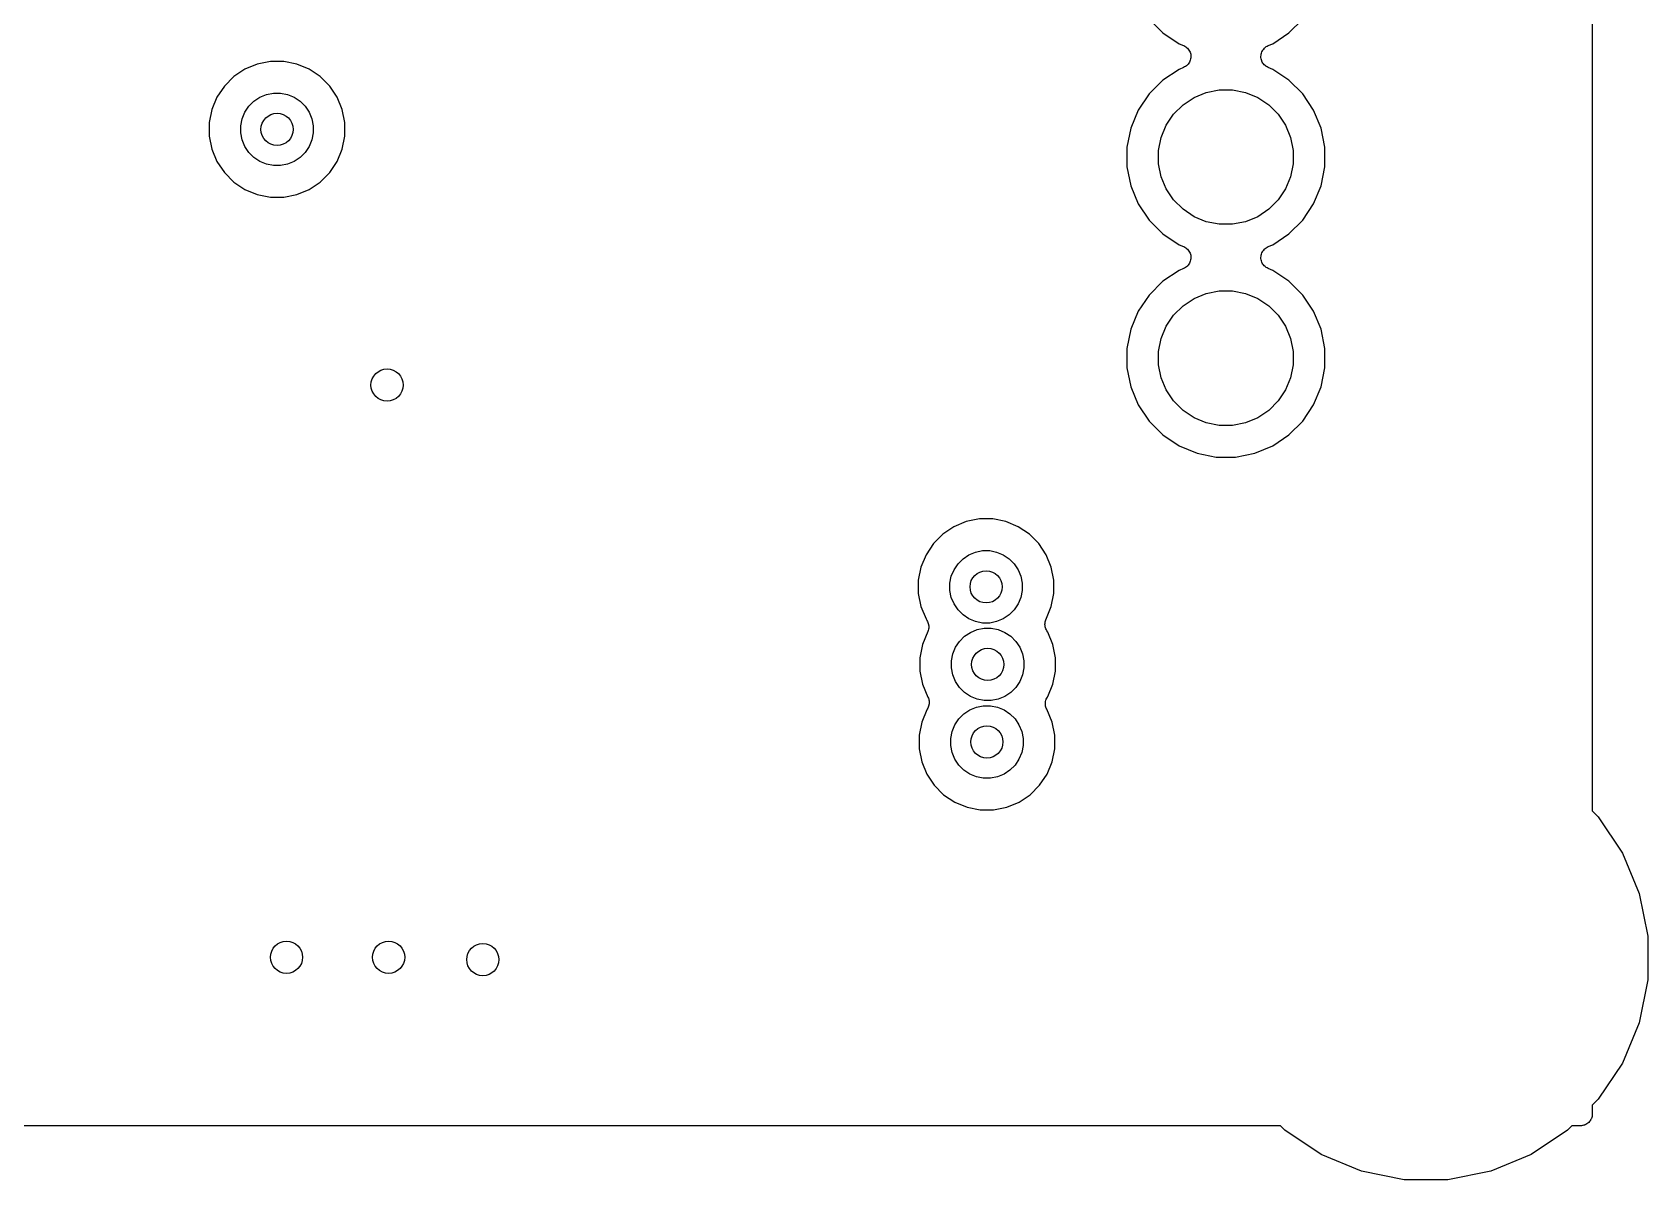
# Model space of a CAD drawing. Extents: x 3.6 to 7.49, y -4.48 to -2.36.
# Drawn here: x 6.685 to 7.489, y -4.481 to -3.91 of the extents above; entities that cross this region are included whole.
import ezdxf

# ---------------------------------------------------------------- set-up
doc = ezdxf.new("R2010")
doc.units = 0
doc.header["$MEASUREMENT"] = 0
doc.layers.add('BLACK', color=7, linetype='CONTINUOUS')

msp = doc.modelspace()

# ---------------------------------------------------------------- linework, layer by layer
at = {"layer": 'BLACK', "linetype": 'CONTINUOUS'}
for p, q in [((7.46142, -2.44246), (7.46142, -4.29725)), ((7.24091, -3.90342), (7.24776, -3.91027)), ((7.31051, -3.91027), (7.31736, -3.90342)), ((7.24776, -3.91027), (7.25582, -3.91566)), ((7.30244, -3.91566), (7.31051, -3.91027)), ((7.25582, -3.91566), (7.25807, -3.91659)), ((7.25807, -3.91659), (7.25813, -3.91661)), ((7.25813, -3.91661), (7.25813, -3.91662)), ((7.25813, -3.91662), (7.25813, -3.91662)), ((7.25813, -3.91662), (7.25815, -3.91662)), ((7.25815, -3.91662), (7.25865, -3.9169)), ((7.25865, -3.9169), (7.25914, -3.91717)), ((7.25914, -3.91717), (7.25915, -3.91718)), ((7.25915, -3.91718), (7.25916, -3.91718)), ((7.25916, -3.91718), (7.25959, -3.91754)), ((7.25959, -3.91754), (7.26003, -3.91791)), ((7.26003, -3.91791), (7.26003, -3.91792)), ((7.26003, -3.91792), (7.26004, -3.91792)), ((7.26004, -3.91792), (7.26039, -3.91836)), ((7.26039, -3.91836), (7.26075, -3.9188)), ((7.26075, -3.9188), (7.26075, -3.91881)), ((7.26075, -3.91881), (7.26076, -3.91882)), ((7.26076, -3.91882), (7.26102, -3.91933)), ((7.26102, -3.91933), (7.26129, -3.91983)), ((7.26129, -3.91983), (7.26129, -3.91984)), ((7.26129, -3.91984), (7.26129, -3.91984)), ((7.26129, -3.91984), (7.26145, -3.9204)), ((7.26145, -3.9204), (7.26161, -3.92093)), ((7.26161, -3.92093), (7.26161, -3.92094)), ((7.26161, -3.92094), (7.26162, -3.92095)), ((7.26162, -3.92095), (7.26167, -3.92152)), ((7.26167, -3.92152), (7.26172, -3.92208)), ((7.29655, -3.922), (7.29661, -3.92143)), ((7.29661, -3.92143), (7.29667, -3.92087)), ((7.29667, -3.92085), (7.29684, -3.92032)), ((7.29667, -3.92086), (7.29667, -3.92085)), ((7.29667, -3.92087), (7.29667, -3.92086)), ((7.29684, -3.92032), (7.29701, -3.91977)), ((7.29701, -3.91975), (7.29728, -3.91925)), ((7.29701, -3.91976), (7.29701, -3.91975)), ((7.29701, -3.91977), (7.29701, -3.91976)), ((7.29728, -3.91925), (7.29755, -3.91875)), ((7.29755, -3.91875), (7.29756, -3.91875)), ((7.29756, -3.91874), (7.29793, -3.9183)), ((7.29756, -3.91875), (7.29756, -3.91874)), ((7.29793, -3.9183), (7.29829, -3.91786)), ((7.29829, -3.91786), (7.2983, -3.91785)), ((7.29829, -3.91786), (7.29829, -3.91786)), ((7.2983, -3.91785), (7.29874, -3.91749)), ((7.29874, -3.91749), (7.29918, -3.91713)), ((7.29918, -3.91713), (7.29919, -3.91713)), ((7.29919, -3.91712), (7.2997, -3.91686)), ((7.29919, -3.91713), (7.29919, -3.91712)), ((7.2997, -3.91686), (7.30019, -3.91659)), ((7.30019, -3.91659), (7.30244, -3.91566)), ((6.7911, -3.92836), (6.78557, -3.93205)), ((6.79724, -3.92582), (6.7911, -3.92836)), ((6.80376, -3.92452), (6.79724, -3.92582)), ((6.81041, -3.92452), (6.80376, -3.92452)), ((6.81693, -3.92582), (6.81041, -3.92452)), ((6.82307, -3.92836), (6.81693, -3.92582)), ((6.8286, -3.93205), (6.82307, -3.92836)), ((7.25582, -3.92844), (7.24776, -3.93382)), ((7.25807, -3.9275), (7.25582, -3.92844)), ((7.25857, -3.92724), (7.25807, -3.9275)), ((7.25907, -3.92697), (7.25857, -3.92724)), ((7.25908, -3.92697), (7.25907, -3.92697)), ((7.25909, -3.92696), (7.25908, -3.92697)), ((7.25954, -3.9266), (7.25909, -3.92696)), ((7.25997, -3.92624), (7.25954, -3.9266)), ((7.25998, -3.92623), (7.25997, -3.92624)), ((7.25997, -3.92624), (7.25997, -3.92624)), ((7.26035, -3.92578), (7.25998, -3.92623)), ((7.2607, -3.92536), (7.26035, -3.92578)), ((7.26071, -3.92535), (7.2607, -3.92536)), ((7.26072, -3.92534), (7.26071, -3.92535)), ((7.26099, -3.92483), (7.26072, -3.92534)), ((7.26125, -3.92435), (7.26099, -3.92483)), ((7.26126, -3.92434), (7.26125, -3.92435)), ((7.26143, -3.92378), (7.26126, -3.92433)), ((7.26126, -3.92433), (7.26126, -3.92434)), ((7.2616, -3.92324), (7.26143, -3.92378)), ((7.26166, -3.92266), (7.2616, -3.92322)), ((7.2616, -3.92322), (7.2616, -3.92323)), ((7.2616, -3.92323), (7.2616, -3.92324)), ((7.26172, -3.9221), (7.26166, -3.92266)), ((7.26172, -3.92208), (7.26172, -3.92209)), ((7.26172, -3.92209), (7.26172, -3.9221)), ((7.29655, -3.92201), (7.29655, -3.922)), ((7.29655, -3.92202), (7.29655, -3.92201)), ((7.2966, -3.92257), (7.29655, -3.92202)), ((7.29665, -3.92314), (7.2966, -3.92257)), ((7.29665, -3.92315), (7.29665, -3.92314)), ((7.29665, -3.92316), (7.29665, -3.92315)), ((7.29681, -3.9237), (7.29665, -3.92316)), ((7.29697, -3.92425), (7.29681, -3.9237)), ((7.29698, -3.92426), (7.29697, -3.92425)), ((7.29698, -3.92427), (7.29698, -3.92426)), ((7.29724, -3.92477), (7.29698, -3.92427)), ((7.29751, -3.92527), (7.29724, -3.92477)), ((7.29751, -3.92528), (7.29751, -3.92527)), ((7.29752, -3.92529), (7.29751, -3.92528)), ((7.29788, -3.92573), (7.29752, -3.92529)), ((7.29823, -3.92617), (7.29788, -3.92573)), ((7.29824, -3.92618), (7.29823, -3.92617)), ((7.29824, -3.92619), (7.29824, -3.92618)), ((7.29868, -3.92655), (7.29824, -3.92619)), ((7.29911, -3.92691), (7.29868, -3.92655)), ((7.29912, -3.92692), (7.29911, -3.92691)), ((7.29913, -3.92693), (7.29912, -3.92692)), ((7.29962, -3.9272), (7.29913, -3.92693)), ((7.30012, -3.92747), (7.29962, -3.9272)), ((7.30014, -3.92748), (7.30012, -3.92747)), ((7.30019, -3.9275), (7.30014, -3.92748)), ((7.30014, -3.92748), (7.30014, -3.92748)), ((7.30014, -3.92748), (7.30014, -3.92748)), ((7.30244, -3.92844), (7.30019, -3.9275)), ((7.31051, -3.93382), (7.30244, -3.92844)), ((6.78087, -3.93675), (6.77718, -3.94228)), ((6.78557, -3.93205), (6.78087, -3.93675)), ((6.8333, -3.93675), (6.8286, -3.93205)), ((6.83699, -3.94228), (6.8333, -3.93675)), ((7.24776, -3.93382), (7.24091, -3.94068)), ((7.31736, -3.94068), (7.31051, -3.93382)), ((6.77718, -3.94228), (6.77464, -3.94842)), ((6.79311, -3.94679), (6.79561, -3.94429)), ((6.79561, -3.94429), (6.79856, -3.94232)), ((6.79856, -3.94232), (6.80184, -3.94096)), ((6.80184, -3.94096), (6.80531, -3.94027)), ((6.80531, -3.94027), (6.80886, -3.94027)), ((6.80886, -3.94027), (6.81234, -3.94096)), ((6.81234, -3.94096), (6.81561, -3.94232)), ((6.81561, -3.94232), (6.81856, -3.94429)), ((6.81856, -3.94429), (6.82107, -3.94679)), ((6.83954, -3.94842), (6.83699, -3.94228)), ((7.24091, -3.94068), (7.23552, -3.94874)), ((7.2578, -3.94605), (7.26328, -3.94239)), ((7.26328, -3.94239), (7.26937, -3.93987)), ((7.26937, -3.93987), (7.27584, -3.93858)), ((7.27584, -3.93858), (7.28243, -3.93858)), ((7.28243, -3.93858), (7.2889, -3.93987)), ((7.2889, -3.93987), (7.29499, -3.94239)), ((7.29499, -3.94239), (7.30047, -3.94605)), ((7.32275, -3.94874), (7.31736, -3.94068)), ((6.77464, -3.94842), (6.77334, -3.95494)), ((6.78909, -3.95649), (6.78978, -3.95302)), ((6.78978, -3.95302), (6.79114, -3.94974)), ((6.79114, -3.94974), (6.79311, -3.94679)), ((6.82107, -3.94679), (6.82304, -3.94974)), ((6.82304, -3.94974), (6.82439, -3.95302)), ((6.82439, -3.95302), (6.82509, -3.95649)), ((6.84083, -3.95494), (6.83954, -3.94842)), ((7.23552, -3.94874), (7.23181, -3.95769)), ((7.24948, -3.9562), (7.25314, -3.95071)), ((7.25314, -3.95071), (7.2578, -3.94605)), ((7.30047, -3.94605), (7.30513, -3.95071)), ((7.30513, -3.95071), (7.30879, -3.9562)), ((7.32646, -3.95769), (7.32275, -3.94874)), ((6.77334, -3.95494), (6.77334, -3.96159)), ((6.77334, -3.96159), (6.77464, -3.96811)), ((6.78909, -3.96004), (6.78909, -3.95649)), ((6.78978, -3.96352), (6.78909, -3.96004)), ((6.82509, -3.96004), (6.82439, -3.96352)), ((6.82509, -3.95649), (6.82509, -3.96004)), ((6.83954, -3.96811), (6.84083, -3.96159)), ((6.84083, -3.96159), (6.84083, -3.95494)), ((7.23181, -3.95769), (7.22992, -3.9672)), ((7.24696, -3.96229), (7.24948, -3.9562)), ((7.30879, -3.9562), (7.31131, -3.96229)), ((7.32835, -3.9672), (7.32646, -3.95769)), ((6.77464, -3.96811), (6.77718, -3.97425)), ((6.79114, -3.96679), (6.78978, -3.96352)), ((6.79311, -3.96974), (6.79114, -3.96679)), ((6.79561, -3.97225), (6.79311, -3.96974)), ((6.82107, -3.96974), (6.81856, -3.97225)), ((6.82304, -3.96679), (6.82107, -3.96974)), ((6.82439, -3.96352), (6.82304, -3.96679)), ((6.83699, -3.97425), (6.83954, -3.96811)), ((7.22992, -3.9672), (7.22992, -3.97689)), ((7.24567, -3.96875), (7.24696, -3.96229)), ((7.24567, -3.97534), (7.24567, -3.96875)), ((7.31131, -3.96229), (7.3126, -3.96875)), ((7.3126, -3.96875), (7.3126, -3.97534)), ((7.32835, -3.97689), (7.32835, -3.9672)), ((6.77718, -3.97425), (6.78087, -3.97978)), ((6.79856, -3.97422), (6.79561, -3.97225)), ((6.80184, -3.97558), (6.79856, -3.97422)), ((6.80531, -3.97627), (6.80184, -3.97558)), ((6.80886, -3.97627), (6.80531, -3.97627)), ((6.81234, -3.97558), (6.80886, -3.97627)), ((6.81561, -3.97422), (6.81234, -3.97558)), ((6.81856, -3.97225), (6.81561, -3.97422)), ((6.8333, -3.97978), (6.83699, -3.97425)), ((7.22992, -3.97689), (7.23181, -3.9864)), ((7.24696, -3.98181), (7.24567, -3.97534)), ((7.3126, -3.97534), (7.31131, -3.98181)), ((7.32646, -3.9864), (7.32835, -3.97689)), ((6.78087, -3.97978), (6.78557, -3.98448)), ((6.78557, -3.98448), (6.7911, -3.98817)), ((6.82307, -3.98817), (6.8286, -3.98448)), ((6.8286, -3.98448), (6.8333, -3.97978)), ((7.24948, -3.9879), (7.24696, -3.98181)), ((7.31131, -3.98181), (7.30879, -3.9879)), ((6.7911, -3.98817), (6.79724, -3.99072)), ((6.79724, -3.99072), (6.80376, -3.99202)), ((6.80376, -3.99202), (6.81041, -3.99202)), ((6.81041, -3.99202), (6.81693, -3.99072)), ((6.81693, -3.99072), (6.82307, -3.98817)), ((7.23181, -3.9864), (7.23552, -3.99536)), ((7.25314, -3.99338), (7.24948, -3.9879)), ((7.2578, -3.99804), (7.25314, -3.99338)), ((7.30513, -3.99338), (7.30047, -3.99804)), ((7.30879, -3.9879), (7.30513, -3.99338)), ((7.32275, -3.99536), (7.32646, -3.9864)), ((7.23552, -3.99536), (7.24091, -4.00342)), ((7.26328, -4.0017), (7.2578, -3.99804)), ((7.26937, -4.00423), (7.26328, -4.0017)), ((7.29499, -4.0017), (7.2889, -4.00423)), ((7.30047, -3.99804), (7.29499, -4.0017)), ((7.31736, -4.00342), (7.32275, -3.99536)), ((7.24091, -4.00342), (7.24776, -4.01027)), ((7.27584, -4.00551), (7.26937, -4.00423)), ((7.28243, -4.00551), (7.27584, -4.00551)), ((7.2889, -4.00423), (7.28243, -4.00551)), ((7.31051, -4.01027), (7.31736, -4.00342)), ((7.24776, -4.01027), (7.25582, -4.01566)), ((7.25582, -4.01566), (7.25807, -4.01659)), ((7.25807, -4.01659), (7.25813, -4.01661)), ((7.25813, -4.01661), (7.25813, -4.01662)), ((7.25813, -4.01662), (7.25813, -4.01662)), ((7.25813, -4.01662), (7.25815, -4.01662)), ((7.25815, -4.01662), (7.25865, -4.0169)), ((7.25865, -4.0169), (7.25914, -4.01717)), ((7.25914, -4.01717), (7.25915, -4.01718)), ((7.25915, -4.01718), (7.25916, -4.01718)), ((7.25916, -4.01718), (7.25959, -4.01754)), ((7.25959, -4.01754), (7.26003, -4.01791)), ((7.26003, -4.01791), (7.26003, -4.01792)), ((7.26003, -4.01792), (7.26004, -4.01792)), ((7.26004, -4.01792), (7.26039, -4.01836)), ((7.29793, -4.0183), (7.29829, -4.01786)), ((7.29829, -4.01786), (7.2983, -4.01785)), ((7.29829, -4.01786), (7.29829, -4.01786)), ((7.2983, -4.01785), (7.29874, -4.01749)), ((7.29874, -4.01749), (7.29918, -4.01713)), ((7.29918, -4.01713), (7.29919, -4.01713)), ((7.29919, -4.01712), (7.2997, -4.01686)), ((7.29919, -4.01713), (7.29919, -4.01712)), ((7.2997, -4.01686), (7.30019, -4.01659)), ((7.30019, -4.01659), (7.30244, -4.01566)), ((7.30244, -4.01566), (7.31051, -4.01027)), ((7.25997, -4.02624), (7.25953, -4.0266)), ((7.25998, -4.02623), (7.25997, -4.02624)), ((7.25997, -4.02624), (7.25997, -4.02624)), ((7.26035, -4.02578), (7.25998, -4.02623)), ((7.2607, -4.02536), (7.26035, -4.02578)), ((7.26039, -4.01836), (7.26075, -4.0188)), ((7.26071, -4.02535), (7.2607, -4.02536)), ((7.26072, -4.02534), (7.26071, -4.02535)), ((7.26099, -4.02483), (7.26072, -4.02534)), ((7.26075, -4.0188), (7.26075, -4.01881)), ((7.26075, -4.01881), (7.26076, -4.01882)), ((7.26076, -4.01882), (7.26102, -4.01933)), ((7.26125, -4.02435), (7.26099, -4.02483)), ((7.26102, -4.01933), (7.26129, -4.01983)), ((7.26126, -4.02434), (7.26125, -4.02435)), ((7.26143, -4.02378), (7.26126, -4.02433)), ((7.26126, -4.02433), (7.26126, -4.02434)), ((7.26129, -4.01983), (7.26129, -4.01984)), ((7.26129, -4.01984), (7.26129, -4.01984)), ((7.26129, -4.01984), (7.26145, -4.0204)), ((7.2616, -4.02324), (7.26143, -4.02378)), ((7.26145, -4.0204), (7.26161, -4.02093)), ((7.26166, -4.02266), (7.2616, -4.02322)), ((7.2616, -4.02322), (7.2616, -4.02323)), ((7.2616, -4.02323), (7.2616, -4.02324)), ((7.26161, -4.02093), (7.26161, -4.02094)), ((7.26161, -4.02094), (7.26162, -4.02095)), ((7.26162, -4.02095), (7.26167, -4.02152)), ((7.26172, -4.0221), (7.26166, -4.02266)), ((7.26167, -4.02152), (7.26172, -4.02208)), ((7.26172, -4.02208), (7.26172, -4.02209)), ((7.26172, -4.02209), (7.26172, -4.0221)), ((7.29655, -4.022), (7.29661, -4.02142)), ((7.29655, -4.02201), (7.29655, -4.022)), ((7.29655, -4.02202), (7.29655, -4.02201)), ((7.2966, -4.02257), (7.29655, -4.02202)), ((7.29665, -4.02314), (7.2966, -4.02257)), ((7.29661, -4.02142), (7.29667, -4.02087)), ((7.29665, -4.02315), (7.29665, -4.02314)), ((7.29665, -4.02316), (7.29665, -4.02315)), ((7.29681, -4.0237), (7.29665, -4.02316)), ((7.29667, -4.02085), (7.29684, -4.02032)), ((7.29667, -4.02086), (7.29667, -4.02085)), ((7.29667, -4.02087), (7.29667, -4.02086)), ((7.29697, -4.02425), (7.29681, -4.0237)), ((7.29684, -4.02032), (7.29701, -4.01977)), ((7.29698, -4.02426), (7.29697, -4.02425)), ((7.29698, -4.02427), (7.29698, -4.02426)), ((7.29724, -4.02477), (7.29698, -4.02427)), ((7.29701, -4.01975), (7.29728, -4.01925)), ((7.29701, -4.01976), (7.29701, -4.01975)), ((7.29701, -4.01977), (7.29701, -4.01976)), ((7.29751, -4.02527), (7.29724, -4.02477)), ((7.29728, -4.01925), (7.29755, -4.01875)), ((7.29751, -4.02528), (7.29751, -4.02527)), ((7.29752, -4.02529), (7.29751, -4.02528)), ((7.29788, -4.02573), (7.29752, -4.02529)), ((7.29755, -4.01875), (7.29756, -4.01875)), ((7.29756, -4.01874), (7.29793, -4.0183)), ((7.29756, -4.01875), (7.29756, -4.01874)), ((7.29823, -4.02617), (7.29788, -4.02573)), ((7.29824, -4.02618), (7.29823, -4.02617)), ((7.29824, -4.02619), (7.29824, -4.02618)), ((7.29868, -4.02655), (7.29824, -4.02619)), ((7.24776, -4.03382), (7.24091, -4.04068)), ((7.25582, -4.02844), (7.24776, -4.03382)), ((7.25807, -4.0275), (7.25582, -4.02844)), ((7.25857, -4.02724), (7.25807, -4.0275)), ((7.25907, -4.02697), (7.25857, -4.02724)), ((7.25908, -4.02697), (7.25907, -4.02697)), ((7.25909, -4.02696), (7.25908, -4.02697)), ((7.25953, -4.0266), (7.25909, -4.02696)), ((7.29911, -4.02691), (7.29868, -4.02655)), ((7.29912, -4.02692), (7.29911, -4.02691)), ((7.29913, -4.02693), (7.29912, -4.02692)), ((7.29962, -4.0272), (7.29913, -4.02693)), ((7.30012, -4.02747), (7.29962, -4.0272)), ((7.30014, -4.02748), (7.30012, -4.02747)), ((7.30019, -4.0275), (7.30014, -4.02748)), ((7.30014, -4.02748), (7.30014, -4.02748)), ((7.30014, -4.02748), (7.30014, -4.02748)), ((7.30244, -4.02844), (7.30019, -4.0275)), ((7.31051, -4.03382), (7.30244, -4.02844)), ((7.31736, -4.04068), (7.31051, -4.03382)), ((7.24091, -4.04068), (7.23552, -4.04874)), ((7.26328, -4.04239), (7.26937, -4.03987)), ((7.26937, -4.03987), (7.27584, -4.03858)), ((7.27584, -4.03858), (7.28243, -4.03858)), ((7.28243, -4.03858), (7.2889, -4.03987)), ((7.2889, -4.03987), (7.29499, -4.04239)), ((7.32275, -4.04874), (7.31736, -4.04068)), ((7.23552, -4.04874), (7.23181, -4.05769)), ((7.25314, -4.05071), (7.2578, -4.04605)), ((7.2578, -4.04605), (7.26328, -4.04239)), ((7.29499, -4.04239), (7.30047, -4.04605)), ((7.30047, -4.04605), (7.30513, -4.05071)), ((7.32646, -4.05769), (7.32275, -4.04874)), ((7.23181, -4.05769), (7.22992, -4.0672)), ((7.24696, -4.06229), (7.24948, -4.0562)), ((7.24948, -4.0562), (7.25314, -4.05071)), ((7.30513, -4.05071), (7.30879, -4.0562)), ((7.30879, -4.0562), (7.31131, -4.06229)), ((7.32835, -4.0672), (7.32646, -4.05769)), ((7.24567, -4.06875), (7.24696, -4.06229)), ((7.31131, -4.06229), (7.3126, -4.06875)), ((7.22992, -4.0672), (7.22992, -4.07689)), ((7.24567, -4.07534), (7.24567, -4.06875)), ((7.3126, -4.06875), (7.3126, -4.07534)), ((7.32835, -4.07689), (7.32835, -4.0672)), ((7.22992, -4.07689), (7.23181, -4.0864)), ((7.24696, -4.08181), (7.24567, -4.07534)), ((7.24948, -4.0879), (7.24696, -4.08181)), ((7.31131, -4.08181), (7.30879, -4.0879)), ((7.3126, -4.07534), (7.31131, -4.08181)), ((7.32646, -4.0864), (7.32835, -4.07689)), ((7.23181, -4.0864), (7.23552, -4.09536)), ((7.25314, -4.09338), (7.24948, -4.0879)), ((7.30879, -4.0879), (7.30513, -4.09338)), ((7.32275, -4.09536), (7.32646, -4.0864)), ((7.23552, -4.09536), (7.24091, -4.10342)), ((7.2578, -4.09804), (7.25314, -4.09338)), ((7.26328, -4.1017), (7.2578, -4.09804)), ((7.30047, -4.09804), (7.29499, -4.1017)), ((7.30513, -4.09338), (7.30047, -4.09804)), ((7.31736, -4.10342), (7.32275, -4.09536)), ((7.24091, -4.10342), (7.24776, -4.11027)), ((7.26937, -4.10423), (7.26328, -4.1017)), ((7.27584, -4.10551), (7.26937, -4.10423)), ((7.28243, -4.10551), (7.27584, -4.10551)), ((7.2889, -4.10423), (7.28243, -4.10551)), ((7.29499, -4.1017), (7.2889, -4.10423)), ((7.31051, -4.11027), (7.31736, -4.10342)), ((7.24776, -4.11027), (7.25582, -4.11566)), ((7.30244, -4.11566), (7.31051, -4.11027)), ((7.25582, -4.11566), (7.26478, -4.11937)), ((7.26478, -4.11937), (7.27429, -4.12126)), ((7.27429, -4.12126), (7.28398, -4.12126)), ((7.28398, -4.12126), (7.29349, -4.11937)), ((7.29349, -4.11937), (7.30244, -4.11566)), ((7.15, -4.15338), (7.14386, -4.15592)), ((7.15652, -4.15208), (7.15, -4.15338)), ((7.16317, -4.15208), (7.15652, -4.15208)), ((7.16969, -4.15338), (7.16317, -4.15208)), ((7.17583, -4.15592), (7.16969, -4.15338)), ((7.13833, -4.15961), (7.13363, -4.16431)), ((7.14386, -4.15592), (7.13833, -4.15961)), ((7.18136, -4.15961), (7.17583, -4.15592)), ((7.18606, -4.16431), (7.18136, -4.15961)), ((7.12994, -4.16984), (7.12739, -4.17598)), ((7.13363, -4.16431), (7.12994, -4.16984)), ((7.14837, -4.17185), (7.15132, -4.16988)), ((7.15132, -4.16988), (7.15459, -4.16852)), ((7.15459, -4.16852), (7.15807, -4.16783)), ((7.15807, -4.16783), (7.16162, -4.16783)), ((7.16162, -4.16783), (7.16509, -4.16852)), ((7.16509, -4.16852), (7.16837, -4.16988)), ((7.16837, -4.16988), (7.17132, -4.17185)), ((7.18975, -4.16984), (7.18606, -4.16431)), ((7.19229, -4.17598), (7.18975, -4.16984)), ((7.12739, -4.17598), (7.12609, -4.1825)), ((7.14253, -4.18058), (7.14389, -4.1773)), ((7.14389, -4.1773), (7.14586, -4.17435)), ((7.14586, -4.17435), (7.14837, -4.17185)), ((7.17132, -4.17185), (7.17382, -4.17435)), ((7.17382, -4.17435), (7.17579, -4.1773)), ((7.17579, -4.1773), (7.17715, -4.18058)), ((7.19359, -4.1825), (7.19229, -4.17598)), ((7.12609, -4.1825), (7.12609, -4.18915)), ((7.14184, -4.18405), (7.14253, -4.18058)), ((7.14184, -4.1876), (7.14184, -4.18405)), ((7.17715, -4.18058), (7.17784, -4.18405)), ((7.17784, -4.18405), (7.17784, -4.1876)), ((7.19359, -4.18915), (7.19359, -4.1825)), ((7.12609, -4.18915), (7.12739, -4.19567)), ((7.14253, -4.19108), (7.14184, -4.1876)), ((7.14389, -4.19435), (7.14253, -4.19108)), ((7.14586, -4.1973), (7.14389, -4.19435)), ((7.17579, -4.19435), (7.17382, -4.1973)), ((7.17715, -4.19108), (7.17579, -4.19435)), ((7.17784, -4.1876), (7.17715, -4.19108)), ((7.19229, -4.19567), (7.19359, -4.18915)), ((7.12739, -4.19567), (7.12994, -4.20181)), ((7.12994, -4.20181), (7.13036, -4.20245)), ((7.13036, -4.20245), (7.13037, -4.20247)), ((7.13037, -4.20247), (7.13037, -4.20247)), ((7.13037, -4.20247), (7.13037, -4.20247)), ((7.13037, -4.20247), (7.1304, -4.20251)), ((7.1304, -4.20251), (7.13065, -4.203)), ((7.13065, -4.203), (7.13091, -4.20349)), ((7.14837, -4.19981), (7.14586, -4.1973)), ((7.15132, -4.20178), (7.14837, -4.19981)), ((7.15459, -4.20314), (7.15132, -4.20178)), ((7.16837, -4.20178), (7.16509, -4.20314)), ((7.17132, -4.19981), (7.16837, -4.20178)), ((7.17382, -4.1973), (7.17132, -4.19981)), ((7.18924, -4.2033), (7.18941, -4.20277)), ((7.18941, -4.20277), (7.18957, -4.20225)), ((7.18957, -4.20225), (7.19229, -4.19567)), ((7.1309, -4.20799), (7.12818, -4.21457)), ((7.13106, -4.20746), (7.1309, -4.20799)), ((7.13091, -4.20349), (7.13092, -4.20351)), ((7.13092, -4.20351), (7.13093, -4.20354)), ((7.13093, -4.20354), (7.13108, -4.20406)), ((7.13123, -4.20694), (7.13106, -4.20746)), ((7.13108, -4.20406), (7.13124, -4.20459)), ((7.13124, -4.20688), (7.13123, -4.20691)), ((7.13123, -4.20691), (7.13123, -4.20694)), ((7.13124, -4.20459), (7.13125, -4.20462)), ((7.13129, -4.20634), (7.13124, -4.20688)), ((7.13125, -4.20462), (7.13125, -4.20465)), ((7.13125, -4.20465), (7.1313, -4.20519)), ((7.13135, -4.20579), (7.13129, -4.20634)), ((7.1313, -4.20519), (7.13135, -4.20574)), ((7.13135, -4.20574), (7.13135, -4.20576)), ((7.13135, -4.20576), (7.13135, -4.20579)), ((7.14665, -4.21294), (7.14916, -4.21043)), ((7.14916, -4.21043), (7.1521, -4.20846)), ((7.1521, -4.20846), (7.15538, -4.2071)), ((7.15807, -4.20383), (7.15459, -4.20314)), ((7.15538, -4.2071), (7.15886, -4.20641)), ((7.16162, -4.20383), (7.15807, -4.20383)), ((7.15886, -4.20641), (7.1624, -4.20641)), ((7.16509, -4.20314), (7.16162, -4.20383)), ((7.1624, -4.20641), (7.16588, -4.2071)), ((7.16588, -4.2071), (7.16916, -4.20846)), ((7.16916, -4.20846), (7.1721, -4.21043)), ((7.1721, -4.21043), (7.17461, -4.21294)), ((7.18912, -4.20444), (7.18918, -4.20389)), ((7.18912, -4.20447), (7.18912, -4.20444)), ((7.18912, -4.2045), (7.18912, -4.20447)), ((7.18917, -4.20505), (7.18912, -4.2045)), ((7.18922, -4.20559), (7.18917, -4.20505)), ((7.18918, -4.20389), (7.18923, -4.20335)), ((7.18923, -4.20562), (7.18922, -4.20559)), ((7.18923, -4.20335), (7.18924, -4.20333)), ((7.18923, -4.20565), (7.18923, -4.20562)), ((7.18939, -4.20617), (7.18923, -4.20565)), ((7.18924, -4.20333), (7.18924, -4.2033)), ((7.18954, -4.2067), (7.18939, -4.20617)), ((7.18955, -4.20672), (7.18954, -4.2067)), ((7.18956, -4.20675), (7.18955, -4.20672)), ((7.18982, -4.20724), (7.18956, -4.20675)), ((7.19007, -4.20772), (7.18982, -4.20724)), ((7.1901, -4.20777), (7.19007, -4.20772)), ((7.19011, -4.20779), (7.1901, -4.20777)), ((7.1901, -4.20777), (7.1901, -4.20777)), ((7.1901, -4.20777), (7.1901, -4.20777)), ((7.19054, -4.20842), (7.19011, -4.20779)), ((7.19308, -4.21457), (7.19054, -4.20842)), ((7.12818, -4.21457), (7.12688, -4.22109)), ((7.14263, -4.22264), (7.14332, -4.21916)), ((7.14332, -4.21916), (7.14468, -4.21588)), ((7.14468, -4.21588), (7.14665, -4.21294)), ((7.17461, -4.21294), (7.17658, -4.21588)), ((7.17658, -4.21588), (7.17794, -4.21916)), ((7.17794, -4.21916), (7.17863, -4.22264)), ((7.19438, -4.22109), (7.19308, -4.21457)), ((7.12688, -4.22109), (7.12688, -4.22773)), ((7.14263, -4.22618), (7.14263, -4.22264)), ((7.14332, -4.22966), (7.14263, -4.22618)), ((7.17863, -4.22618), (7.17794, -4.22966)), ((7.17863, -4.22264), (7.17863, -4.22618)), ((7.19438, -4.22773), (7.19438, -4.22109)), ((7.12688, -4.22773), (7.12818, -4.23425)), ((7.12818, -4.23425), (7.13085, -4.24069)), ((7.14468, -4.23294), (7.14332, -4.22966)), ((7.14665, -4.23588), (7.14468, -4.23294)), ((7.17658, -4.23294), (7.17461, -4.23588)), ((7.17794, -4.22966), (7.17658, -4.23294)), ((7.19054, -4.2404), (7.19308, -4.23425)), ((7.19308, -4.23425), (7.19438, -4.22773)), ((7.13085, -4.24069), (7.1311, -4.24117)), ((7.1311, -4.24117), (7.13111, -4.24119)), ((7.13111, -4.24119), (7.13112, -4.24122)), ((7.13112, -4.24122), (7.13127, -4.24175)), ((7.13127, -4.24175), (7.13143, -4.24227)), ((7.13143, -4.24227), (7.13143, -4.2423)), ((7.13143, -4.2423), (7.13144, -4.24232)), ((7.13144, -4.24232), (7.13149, -4.24287)), ((7.13149, -4.24287), (7.13154, -4.24342)), ((7.14916, -4.23839), (7.14665, -4.23588)), ((7.1521, -4.24036), (7.14916, -4.23839)), ((7.15538, -4.24172), (7.1521, -4.24036)), ((7.15886, -4.24241), (7.15538, -4.24172)), ((7.1624, -4.24241), (7.15886, -4.24241)), ((7.16588, -4.24172), (7.1624, -4.24241)), ((7.16916, -4.24036), (7.16588, -4.24172)), ((7.1721, -4.23839), (7.16916, -4.24036)), ((7.17461, -4.23588), (7.1721, -4.23839)), ((7.18939, -4.24338), (7.18944, -4.24283)), ((7.18944, -4.24283), (7.18945, -4.24281)), ((7.18945, -4.24278), (7.18962, -4.24225)), ((7.18945, -4.24281), (7.18945, -4.24278)), ((7.18962, -4.24225), (7.18978, -4.24173)), ((7.18978, -4.24173), (7.18979, -4.24171)), ((7.18979, -4.24171), (7.1898, -4.24168)), ((7.1898, -4.24168), (7.19006, -4.2412)), ((7.19006, -4.2412), (7.19032, -4.24071)), ((7.19032, -4.24071), (7.19054, -4.2404)), ((7.13033, -4.24701), (7.12779, -4.25315)), ((7.13054, -4.24669), (7.13033, -4.24701)), ((7.1308, -4.2462), (7.13054, -4.24669)), ((7.13107, -4.24572), (7.1308, -4.2462)), ((7.13109, -4.24567), (7.13107, -4.24569)), ((7.13107, -4.24569), (7.13107, -4.24572)), ((7.13125, -4.24515), (7.13109, -4.24567)), ((7.13141, -4.24462), (7.13125, -4.24515)), ((7.13142, -4.24457), (7.13141, -4.24459)), ((7.13141, -4.24459), (7.13141, -4.24462)), ((7.13148, -4.24402), (7.13142, -4.24457)), ((7.13154, -4.24347), (7.13148, -4.24402)), ((7.13154, -4.24342), (7.13154, -4.24345)), ((7.13154, -4.24345), (7.13154, -4.24347)), ((7.14625, -4.25152), (7.14876, -4.24901)), ((7.14876, -4.24901), (7.15171, -4.24704)), ((7.15171, -4.24704), (7.15499, -4.24568)), ((7.15499, -4.24568), (7.15846, -4.24499)), ((7.15846, -4.24499), (7.16201, -4.24499)), ((7.16201, -4.24499), (7.16549, -4.24568)), ((7.16549, -4.24568), (7.16876, -4.24704)), ((7.16876, -4.24704), (7.17171, -4.24901)), ((7.17171, -4.24901), (7.17422, -4.25152)), ((7.18933, -4.24393), (7.18939, -4.24338)), ((7.18933, -4.24395), (7.18933, -4.24393)), ((7.18933, -4.24398), (7.18933, -4.24395)), ((7.18938, -4.24453), (7.18933, -4.24398)), ((7.18943, -4.24508), (7.18938, -4.24453)), ((7.18944, -4.2451), (7.18943, -4.24508)), ((7.18944, -4.24513), (7.18944, -4.2451)), ((7.1896, -4.24566), (7.18944, -4.24513)), ((7.18975, -4.24618), (7.1896, -4.24566)), ((7.18976, -4.24621), (7.18975, -4.24618)), ((7.18977, -4.24623), (7.18976, -4.24621)), ((7.19002, -4.24671), (7.18977, -4.24623)), ((7.19269, -4.25315), (7.19002, -4.24671)), ((7.12779, -4.25315), (7.12649, -4.25967)), ((7.14224, -4.26122), (7.14293, -4.25774)), ((7.14293, -4.25774), (7.14428, -4.25447)), ((7.14428, -4.25447), (7.14625, -4.25152)), ((7.17422, -4.25152), (7.17619, -4.25447)), ((7.17619, -4.25447), (7.17754, -4.25774)), ((7.17754, -4.25774), (7.17824, -4.26122)), ((7.19398, -4.25967), (7.19269, -4.25315)), ((7.12649, -4.25967), (7.12649, -4.26632)), ((7.12649, -4.26632), (7.12779, -4.27284)), ((7.14224, -4.26476), (7.14224, -4.26122)), ((7.14293, -4.26824), (7.14224, -4.26476)), ((7.17824, -4.26476), (7.17754, -4.26824)), ((7.17824, -4.26122), (7.17824, -4.26476)), ((7.19269, -4.27284), (7.19398, -4.26632)), ((7.19398, -4.26632), (7.19398, -4.25967)), ((7.12779, -4.27284), (7.13033, -4.27898)), ((7.14428, -4.27152), (7.14293, -4.26824)), ((7.14625, -4.27447), (7.14428, -4.27152)), ((7.14876, -4.27697), (7.14625, -4.27447)), ((7.17422, -4.27447), (7.17171, -4.27697)), ((7.17619, -4.27152), (7.17422, -4.27447)), ((7.17754, -4.26824), (7.17619, -4.27152)), ((7.19014, -4.27898), (7.19269, -4.27284)), ((7.13033, -4.27898), (7.13402, -4.28451)), ((7.15171, -4.27894), (7.14876, -4.27697)), ((7.15499, -4.2803), (7.15171, -4.27894)), ((7.15846, -4.28099), (7.15499, -4.2803)), ((7.16201, -4.28099), (7.15846, -4.28099)), ((7.16549, -4.2803), (7.16201, -4.28099)), ((7.16876, -4.27894), (7.16549, -4.2803)), ((7.17171, -4.27697), (7.16876, -4.27894)), ((7.18645, -4.28451), (7.19014, -4.27898)), ((7.13402, -4.28451), (7.13872, -4.28921)), ((7.13872, -4.28921), (7.14425, -4.2929)), ((7.17622, -4.2929), (7.18175, -4.28921)), ((7.18175, -4.28921), (7.18645, -4.28451)), ((7.14425, -4.2929), (7.15039, -4.29544)), ((7.15039, -4.29544), (7.15691, -4.29674)), ((7.15691, -4.29674), (7.16356, -4.29674)), ((7.16356, -4.29674), (7.17008, -4.29544)), ((7.17008, -4.29544), (7.17622, -4.2929)), ((7.46142, -4.29725), (7.46437, -4.3002)), ((7.46437, -4.3002), (7.47643, -4.31826)), ((7.47643, -4.31826), (7.48474, -4.33832)), ((7.48474, -4.33832), (7.48898, -4.35962)), ((7.48898, -4.35962), (7.48898, -4.38133)), ((7.48898, -4.38133), (7.48474, -4.40263)), ((7.48474, -4.40263), (7.47643, -4.42269)), ((7.47643, -4.42269), (7.46437, -4.44074)), ((7.46437, -4.44074), (7.46142, -4.44369)), ((7.46142, -4.44369), (7.46142, -4.44803)), ((7.45966, -4.45223), (7.45964, -4.45225)), ((7.45967, -4.45222), (7.45966, -4.45223)), ((7.46003, -4.45179), (7.45967, -4.45222)), ((7.46038, -4.45137), (7.46003, -4.45179)), ((7.46039, -4.45135), (7.46038, -4.45137)), ((7.46041, -4.45133), (7.46039, -4.45135)), ((7.46067, -4.45084), (7.46041, -4.45133)), ((7.46094, -4.45036), (7.46067, -4.45084)), ((7.46095, -4.45034), (7.46094, -4.45036)), ((7.46096, -4.45032), (7.46095, -4.45034)), ((7.46112, -4.44979), (7.46096, -4.45032)), ((7.46129, -4.44926), (7.46112, -4.44979)), ((7.4613, -4.44922), (7.46129, -4.44924)), ((7.46129, -4.44924), (7.46129, -4.44926)), ((7.46135, -4.44867), (7.4613, -4.44922)), ((7.46142, -4.44811), (7.46135, -4.44867)), ((7.46142, -4.44803), (7.46142, -4.44807)), ((7.46142, -4.44807), (7.46142, -4.44807)), ((7.46142, -4.44807), (7.46142, -4.44807)), ((7.46142, -4.44807), (7.46142, -4.44811)), ((7.30631, -4.45394), (4.20196, -4.45394)), ((7.30847, -4.4561), (7.30631, -4.45394)), ((7.32652, -4.46816), (7.30847, -4.4561)), ((7.44901, -4.4561), (7.43096, -4.46816)), ((7.45117, -4.45394), (7.44901, -4.4561)), ((7.45551, -4.45394), (7.45117, -4.45394)), ((7.45607, -4.45388), (7.45551, -4.45394)), ((7.45662, -4.45383), (7.45607, -4.45388)), ((7.45664, -4.45383), (7.45662, -4.45383)), ((7.45666, -4.45382), (7.45664, -4.45383)), ((7.45719, -4.45366), (7.45666, -4.45382)), ((7.45772, -4.45351), (7.45719, -4.45366)), ((7.45774, -4.4535), (7.45772, -4.45351)), ((7.45776, -4.45349), (7.45774, -4.4535)), ((7.45825, -4.45323), (7.45776, -4.45349)), ((7.45875, -4.45297), (7.45825, -4.45323)), ((7.45876, -4.45296), (7.45875, -4.45297)), ((7.45878, -4.45295), (7.45876, -4.45296)), ((7.45921, -4.4526), (7.45878, -4.45295)), ((7.45964, -4.45225), (7.45921, -4.4526)), ((7.34659, -4.47647), (7.32652, -4.46816)), ((7.43096, -4.46816), (7.41089, -4.47647)), ((7.36788, -4.48071), (7.34659, -4.47647)), ((7.3896, -4.48071), (7.36788, -4.48071)), ((7.41089, -4.47647), (7.3896, -4.48071))]:
    msp.add_line(p, q, dxfattribs=at)
at = {"layer": 'BLACK'}
for centre in [(6.80709, -3.95827), (6.86181, -4.08543), (7.15984, -4.18583), (7.16063, -4.22441), (7.16024, -4.26299), (6.81181, -4.37008), (6.8626, -4.37008), (6.90945, -4.37126)]:
    msp.add_circle(centre, 0.008, dxfattribs=at)

doc.saveas('drawing.dxf')
